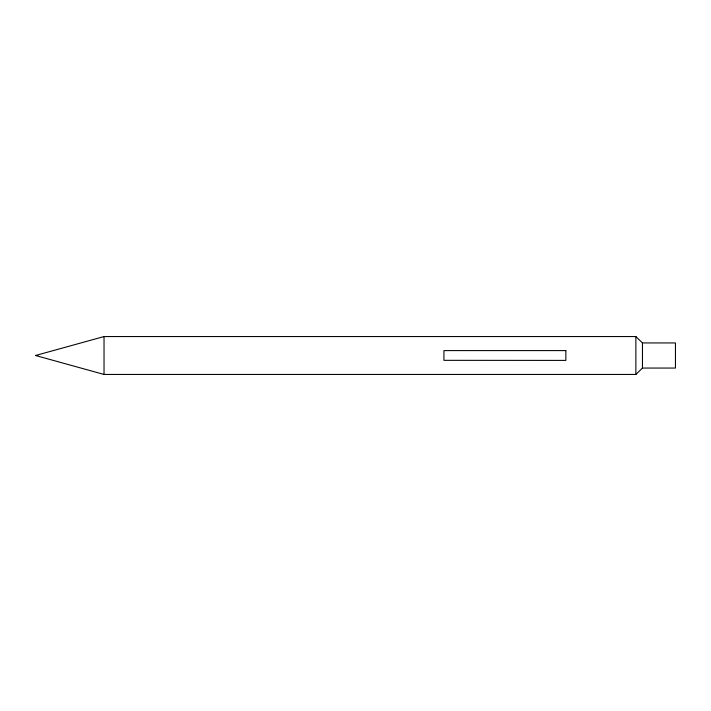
<?xml version="1.0" encoding="UTF-8"?>
<svg xmlns="http://www.w3.org/2000/svg" width="711" height="711" viewBox="0 0 711 711"><rect width="100%" height="100%" fill="white"/><g stroke="black" fill="none" stroke-linecap="round" stroke-linejoin="round"><path stroke-width="1.07" d="M635.865 374.448L642.468 368.058L675.45 368.058L675.45 342.942L642.468 342.942L635.865 336.552L104.028 336.552L35.55 355.5L104.028 374.448L635.865 374.448L635.865 336.552M35.55 355.5L37.763 355.5M642.468 342.942L642.468 368.058M104.028 336.552L104.028 374.448M565.849 350.594L443.931 350.594L443.931 360.335L565.849 360.406L565.849 350.594"/></g></svg>
